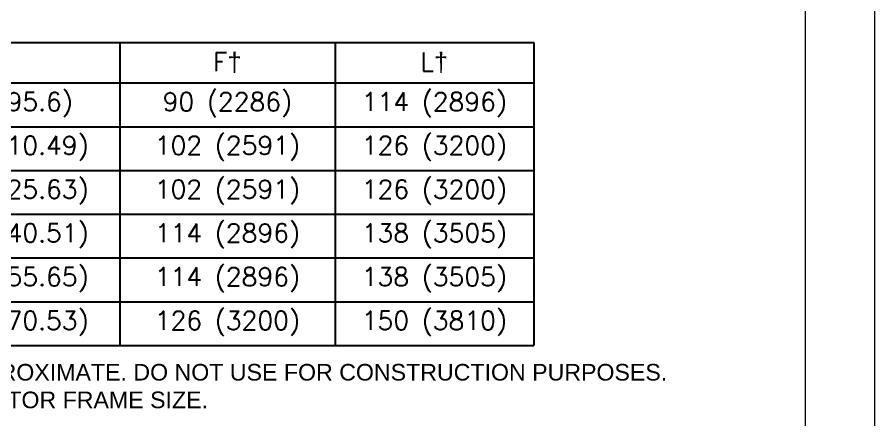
# Model space of a CAD drawing. Header units: inches. Extents: x 62 to 508, y 938 to 1278.
# Drawn here: x 391.7 to 508.1, y 1118 to 1172.6 of the extents above; entities that cross this region are included whole.
import ezdxf
from ezdxf.enums import TextEntityAlignment as Align

# ---------------------------------------------------------------- set-up
doc = ezdxf.new("R2010")
doc.units = ezdxf.units.IN
doc.header["$MEASUREMENT"] = 0
doc.layers.add('Title Block', color=7, linetype='Continuous')
doc.styles.add('ACANSTS', font='romans.shx', dxfattribs={"height": 1})
doc.styles.add('Roman', font='romans')
doc.styles.get("Standard").update_dxf_attribs({"font": 'arial.ttf'})

# ---------------------------------------------------------------- blocks, each defined once
blk = doc.blocks.new('*T15')
at = {"layer": 'Title Block', "color": 0, "linetype": 'ByBlock', "lineweight": -2, "transparency": 16777216}
for p, q in [((0, 0), (153.83, 0)), ((0, 0), (0, -41.07)), ((23.52, 0), (23.52, -41.07)), ((60.91, 0), (60.91, -41.07)), ((97.64, 0), (97.64, -41.07)), ((126.86, 0), (126.86, -41.07)), ((153.83, 0), (153.83, -41.07)), ((0, -5.46), (153.83, -5.46)), ((0, -11.4), (153.83, -11.4)), ((0, -17.33), (153.83, -17.33)), ((0, -23.27), (153.83, -23.27)), ((0, -29.2), (153.83, -29.2)), ((0, -35.14), (153.83, -35.14)), ((0, -41.07), (153.83, -41.07))]:
    blk.add_line(p, q, dxfattribs=at)
at = {"layer": 'Title Block', "color": 0, "lineweight": 15, "transparency": 16777216, "char_height": 2.5, "attachment_point": 5, "style": 'Roman'}
for s, insert, width in [('MODEL', (11.76, -2.73), 21.395), ('A*', (42.21, -2.73), 35.2592), ('B*', (79.27, -2.73), 34.608), ('F{\\fArial|b0|i0|c0|p34;†}', (112.25, -2.73), 27.0907), ('L{\\fArial|b0|i0|c0|p34;†}', (140.34, -2.73), 24.8436), ('20.86 (529.84)', (42.21, -8.43), 35.2592), ('35.26 (895.6)', (79.27, -8.43), 34.608), ('90 (2286)', (112.25, -8.43), 27.0907), ('114 (2896)', (140.34, -8.43), 25.9067), ('LS18-2', (11.76, -8.43), 21.395), ('29.32 (744.73)', (42.21, -14.36), 35.2592), ('43.72 (1110.49)', (79.27, -14.36), 34.608), ('102 (2591)', (112.25, -14.36), 28.1538), ('126 (3200)', (140.34, -14.36), 25.9067), ('LS18-3', (11.76, -14.36), 21.395), ('37.79 (959.87)', (42.21, -20.3), 35.2592), ('52.19 (1325.63)', (79.27, -20.3), 34.608), ('102 (2591)', (112.25, -20.3), 28.1538), ('126 (3200)', (140.34, -20.3), 25.9067), ('LS18-4', (11.76, -20.3), 21.395), ('46.25 (1174.75)', (42.21, -26.23), 35.2592), ('60.65 (1540.51)', (79.27, -26.23), 34.608), ('114 (2896)', (112.25, -26.23), 28.1538), ('138 (3505)', (140.34, -26.23), 25.9067), ('LS18-5', (11.76, -26.23), 21.395), ('54.72 (1389.89)', (42.21, -32.17), 35.2592), ('69.12 (1755.65)', (79.27, -32.17), 34.608), ('114 (2896)', (112.25, -32.17), 28.1538), ('138 (3505)', (140.34, -32.17), 25.9067), ('LS18-6', (11.76, -32.17), 21.395), ('63.18 (1604.77)', (42.21, -38.11), 35.2592), ('77.58 (1970.53)', (79.27, -38.11), 34.608), ('126 (3200)', (112.25, -38.11), 28.1538), ('150 (3810)', (140.34, -38.11), 25.9067), ('LS18-7', (11.76, -38.11), 21.395)]:
    blk.add_mtext(s, dxfattribs=dict(at, insert=insert, width=width))
blk = doc.blocks.new('LONE STAR BLOWER TITLE BLOCK (SIZE A)')
at = {"layer": 'Title Block', "lineweight": 15}
for p, q in [((23.625, 0), (23.625, 18)), ((23.125, 0.5), (23.125, 17.5))]:
    blk.add_line(p, q, dxfattribs=at)
at = {"layer": 'Title Block', "lineweight": 15, "style": 'ACANSTS'}
for tag, p, height in [('DRAWN_BY', (14.3692, 2.2855), 0.135), ('DRAWN_DATE', (15.5145, 2.2938), 0.135), ('DRAWING_SUBTITLE', (17.5134, 1.9768), 0.2025), ('CHECKED_BY', (14.3914, 1.9397), 0.135), ('CHECK_DATE', (15.4958, 1.9404), 0.135), ('ENGINEER', (14.3854, 1.6081), 0.135), ('ENG_DATE', (15.4868, 1.6029), 0.135), ('DRAWING_SUBTITLE', (17.5109, 1.5494), 0.2025), ('MANUFACTURING', (14.3811, 1.2706), 0.135), ('MFG_DATE', (15.4879, 1.2695), 0.135), ('CONTROL', (14.3811, 0.9331), 0.135), ('CONTROL_DATE', (15.4879, 0.932), 0.135), ('CAGE_CODE', (17.7275, 0.9163), 0.135), ('MODEL_FILE_NAME', (8.2952, 0.6111), 0.135), ('APPROVED_BY', (14.3698, 0.5685), 0.135), ('APPROVAL_DATE', (15.4796, 0.5615), 0.135)]:
    blk.add_attdef(tag, p, '', height=height, dxfattribs=at)
at = {"layer": 'Title Block', "lineweight": 15, "style": 'Roman', "flags": 8}
for tag, height, p in [('DWG_NUMBER', 0.2812, (18.9096, 1.1474)), ('SCALE', 0.135, (17.9035, 0.7041)), ('SHEETNUMBER', 0.135, (21.2556, 0.7041)), ('TOTA_SHEETS', 0.135, (21.8939, 0.7016))]:
    blk.add_attdef(tag, text='', height=height, dxfattribs=at).set_placement(p, align=Align.TOP_LEFT)
at = {"layer": 'Title Block', "lineweight": 15, "style": 'ACANSTS'}
blk.add_attdef('REVISION', text='', height=0.135, dxfattribs=at).set_placement((22.8495, 0.8933), align=Align.CENTER)

msp = doc.modelspace()

# ---------------------------------------------------------------- block references
at = {"xscale": 18.8678371979621, "yscale": 18.8678371979621, "zscale": 18.8678371979621}
msp.add_blockref('LONE STAR BLOWER TITLE BLOCK (SIZE A)', (62.38, 938.484), dxfattribs=at)
msp.add_blockref('*T15', (308.001, 1169.148))

# ---------------------------------------------------------------- texts
at = {"lineweight": 15, "insert": (308.298, 1125.569), "char_height": 2.25, "attachment_point": 1}
msp.add_mtext_dynamic_manual_height_columns('* DIMENSIONS ARE SHOWN IN INCHES AND ARE APPROXIMATE. DO NOT USE FOR CONSTRUCTION PURPOSES.\\P{\\C0;†} DIMENSION  VARY DEPENDING ON COUPLING & MOTOR FRAME SIZE.', width=176.25075, gutter_width=1, heights=[0], dxfattribs=at)

doc.saveas('drawing.dxf')
